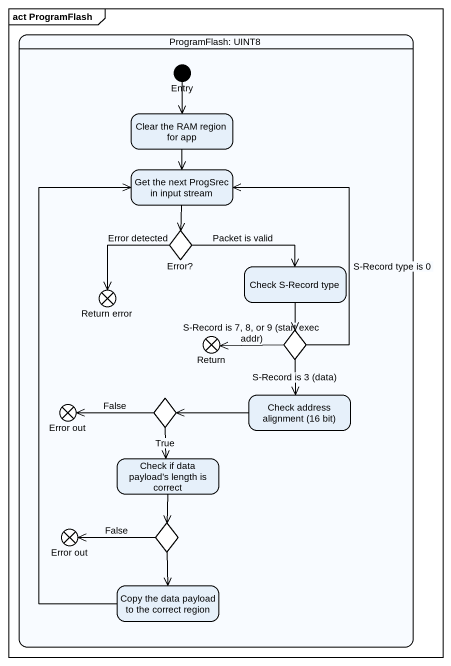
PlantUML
@startuml
mainframe act ProgramFlash
hide empty description
state "ProgramFlash: UINT8" as ProgramFlash_UINT8 {
  state Entry <<start>>
  state "Clear the RAM region for app" as Clear_the_RAM_region_for_app
  state "Get the next ProgSrec in input stream" as Get_the_next_ProgSrec_in
  state "Error?" as Error <<choice>>
  state "Return error" as Return_error <<end>>
  state "Check S-Record type" as Check_S_Record_type
  state choice1 <<choice>>
  state "Return" as Return_ <<end>>
  state "Error out" as Error_out <<end>>
  state choice2 <<choice>>
  state "Check address alignment (16 bit)" as Check_address_alignment_16
  state "Check if data payload's length is correct" as Check_if_data_payload_s
  state choice3 <<choice>>
  state "Error out" as Error_out_2 <<end>>
  state "Copy the data payload to the correct region" as Copy_the_data_payload_to
}
Entry --> Clear_the_RAM_region_for_app
Clear_the_RAM_region_for_app --> Get_the_next_ProgSrec_in
Get_the_next_ProgSrec_in --> Error
Error --> Return_error : Error detected
Error -right-> Check_S_Record_type : Packet is valid
Check_S_Record_type --> choice1
choice1 -up-> Get_the_next_ProgSrec_in : S-Record type is 0
choice1 -left-> Return_ : S-Record is 7, 8, or 9 (start exec addr)
choice1 --> Check_address_alignment_16 : S-Record is 3 (data)
choice2 -left-> Error_out : False
choice2 --> Check_if_data_payload_s : True
Check_address_alignment_16 -left-> choice2
Check_if_data_payload_s --> choice3
choice3 -left-> Error_out_2 : False
choice3 --> Copy_the_data_payload_to
Copy_the_data_payload_to -up-> Get_the_next_ProgSrec_in
@enduml
